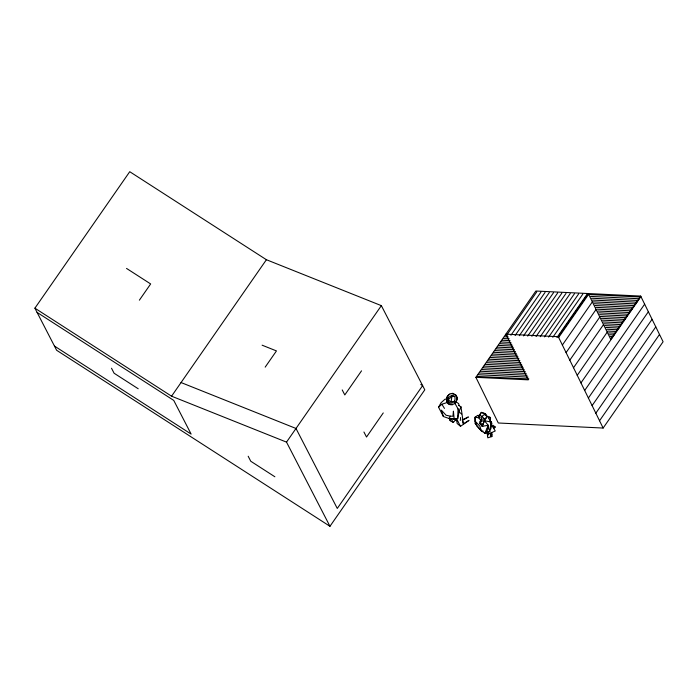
<?xml version="1.0" encoding="UTF-8"?>
<svg xmlns="http://www.w3.org/2000/svg" width="698" height="698" viewBox="0 0 698 698"><rect width="100%" height="100%" fill="white"/><g stroke="black" fill="none" stroke-linecap="round" stroke-linejoin="round"><path stroke-width="1.05" d="M490.886 428.895L491.078 422.002L488.434 417.989L489.839 417.203L490.52 418.015L490.354 423.014M454.573 402.746L458.045 408.845L457.661 418.809L454.18 419.158L449.163 418.512L443.396 416.531L438.562 407.204L440.996 402.825L445.141 399.099L446.868 399.335M491.34 432.367L490.432 436.154L491.75 436.59L491.907 433.894L490.999 434.723L491.75 436.59L487.806 437.821L486.995 431.949M480.538 419.768L480.128 423.328L482.187 426.295L482.85 426.286L480.285 424.279L480.128 423.328L481.672 421.034L484.447 420.746L488.26 425.318L487.85 429.724L484.866 433.222L481.262 430.779L476.603 425.876L475.172 421.147L475.024 417.238L477.668 415.423L480.303 415.371M460.305 420.466L460.619 417.517M448.456 397.555L447.95 400.286L449.311 402.589L451.126 403.156L452.609 402.851L454.354 401.315L455.061 399.239L454.904 396.63L452.164 395.12L448.456 397.555L447.95 400.286M458.586 405.381L460.985 406.864L459.223 411.026L457.661 418.809L449.163 418.512L450.393 416.165L452.95 416.235L453.412 411.157L454.18 419.158M454.354 401.315L451.065 401.83L452.164 395.12M456.405 401.08L457.024 398.584L456.265 395.635L452.862 393.358C447.261 393.07 445.045 399.849 448.256 403.767L450.044 404.674L452.26 404.692L454.52 403.627C456.745 401.559 457.696 398.453 456.265 395.635L452.862 393.358M482.187 426.295L484.447 420.746L491.078 422.002L491.017 426.068L489.787 431.626L484.866 433.222L488.26 425.318L482.187 426.295L484.447 420.746L486.968 417.055L485.407 413.635L481.384 412.37L479.36 415.223L479.046 418.425L481.672 421.034L481.123 419.201L482.065 416.34L485.407 413.635L486.968 417.055L484.395 419.044L481.123 419.201M487.605 436.049L488.644 432.961M448.395 395.112L446.895 397.459L447.174 401.76M454.52 403.627L456.693 400.329L456.911 397.057L455.811 394.963M34.9 308.176L129.741 171.699L266.409 259.717L381.352 305.645L424.794 389.824L329.962 526.301L56.625 350.265L34.9 308.176L171.568 396.194L286.512 442.122L329.962 526.301M139.373 300.175L150.655 283.946L126.53 268.416M171.568 396.194L266.409 259.717M265.179 367.148L276.46 350.92L262.116 345.187M286.512 442.122L381.352 305.645M361.529 370.839L344.795 394.928L342.212 389.92M383.254 412.928L366.52 437.018L363.928 432.01M475.879 377.321L535.846 291.022L640.668 296.074L663.1 341.75L603.133 428.049L498.302 422.997L475.879 377.321L528.29 379.843L505.858 334.176L558.278 336.698L588.257 293.553L610.689 339.219L640.668 296.074M506.748 335.084L536.727 291.939M510.936 335.284L540.915 292.139M515.115 335.485L545.103 292.34M519.303 335.694L549.291 292.541M523.491 335.895L553.479 292.741M527.679 336.096L557.667 292.942M531.867 336.296L561.855 293.151M536.055 336.497L566.043 293.352M540.243 336.698L570.231 293.553M544.431 336.898L574.419 293.753M548.619 337.099L578.607 293.954M552.807 337.309L582.786 294.155M556.995 337.509L586.974 294.355M558.636 337.483L588.615 294.329M562.352 345.056L592.332 301.902M566.069 352.63L596.057 309.476M569.786 360.194L599.774 317.049M573.503 367.767L603.491 324.622M577.22 375.341L607.208 332.196M580.937 382.914L640.912 296.615M584.662 390.487L644.629 304.188M588.379 398.052L648.346 311.762M592.096 405.625L652.063 319.326M595.813 413.199L655.78 326.9M599.53 420.772L659.497 334.473M449.582 418.713L450.297 420.746L453.299 422.499L455.14 420.344M487.248 428.729L488.26 427.63M494.062 428.258L495.222 427.019L492.919 425.204M449.739 394.082L447.148 396.769L446.912 400.408L448.256 403.767L452.26 404.692M460.985 406.864L462.765 419.358L462.146 419.978L468.402 416.95L463.716 419.681M438.562 407.204L441.851 404.238L447.872 402.292M456.632 419.725L457.155 423.512L460.54 426.312L469.021 420.397L463.385 423.843L462.451 420.946M484.866 433.222L486.209 432.359M486.148 432.507L488.67 434.008L495.24 430.963L490.938 423.826M493.285 427.063L495.222 427.019M589.801 294.582L640.52 297.025M590.691 296.406L639.316 298.744M591.59 298.229L638.12 300.472M592.489 300.053L636.925 302.19M593.379 301.876L635.73 303.918M594.277 303.7L634.526 305.645M595.176 305.523L633.33 307.364M596.066 307.356L632.135 309.092M596.965 309.179L630.94 310.811M597.863 311.003L629.736 312.538M598.762 312.826L628.54 314.257M599.652 314.65L627.345 315.985M600.55 316.473L626.141 317.703M601.449 318.297L624.946 319.431M602.339 320.12L623.75 321.15M603.238 321.944L622.555 322.877M604.136 323.776L621.351 324.605M605.026 325.6L620.156 326.324M605.925 327.423L618.96 328.051M606.824 329.247L617.756 329.77M607.714 331.07L616.561 331.498M608.612 332.894L615.366 333.216M609.511 334.717L614.17 334.944M610.401 336.541L612.966 336.663M611.3 338.364L611.771 338.39M505.745 335.066L507.367 335.145M504.549 336.785L508.266 336.968M503.354 338.513L509.165 338.792M502.159 340.231L510.064 340.615M500.955 341.959L510.953 342.439M499.759 343.686L511.852 344.262M498.564 345.405L512.751 346.086M497.36 347.133L513.641 347.918M496.165 348.852L514.539 349.742M494.969 350.579L515.438 351.565M493.774 352.298L516.328 353.389M492.57 354.026L517.227 355.212M491.375 355.744L518.125 357.036M490.179 357.472L519.015 358.859M488.975 359.2L519.914 360.683M487.78 360.918L520.813 362.506M486.585 362.646L521.703 364.339M485.389 364.365L522.601 366.162M484.185 366.092L523.5 367.986M482.99 367.811L524.39 369.809M481.795 369.539L525.289 371.633M480.599 371.257L526.187 373.456M479.395 372.985L527.077 375.28M478.2 374.713L527.976 377.103M477.004 376.431L528.875 378.927M479.072 417.823L475.024 417.238L475.19 423.407L481.262 430.779L483.129 431.163M454.904 396.63L452.217 396.202L448.055 399.867L451.065 401.83M488.661 417.64L490.52 418.015M450.393 416.165L446.057 415.231L441.38 410.171L443.396 416.531M480.128 423.328L483.252 424.428M181.052 382.548L295.996 428.467L337.274 508.441L422.622 385.61L420.807 384.441M485.162 415.275L489.839 417.203M485.442 414.289L481.384 412.37L479.543 415.362L482.065 416.34L484.395 419.044M454.948 419.507L457.74 421.069L460.54 426.312M453.142 418.434L457.74 421.069M455.044 401.306L458.612 403.575L459.223 405.643M37.073 312.39L173.741 400.399L191.121 434.077L54.453 346.06M138.213 388.76L114.097 373.229L111.514 368.221M274.881 476.778L250.765 461.247L248.183 456.239M459.319 412.195L461.683 413.984M477.668 415.423L480.241 417.448M490.005 420.877L491.497 422.238L491.933 423.808M475.19 423.407L476.655 424.768M475.172 421.147L479.919 426.216L481.262 430.779L479.814 428.398M488.67 434.008L486.881 431.931L489.787 431.626L488.26 425.318M490.336 422.054L491.549 423.747M441.851 404.238L444.469 408.409M451.231 418.879L453.299 422.499M458.045 408.845L459.223 411.026M447.95 400.486L448.64 401.76M558.278 336.698L603.133 428.049M449.87 418.704L450.297 420.746L450.131 418.687M462.765 419.358L463.385 423.843M479.98 421.426L480.285 424.279M491.732 432.83L491.75 436.59"/></g></svg>
